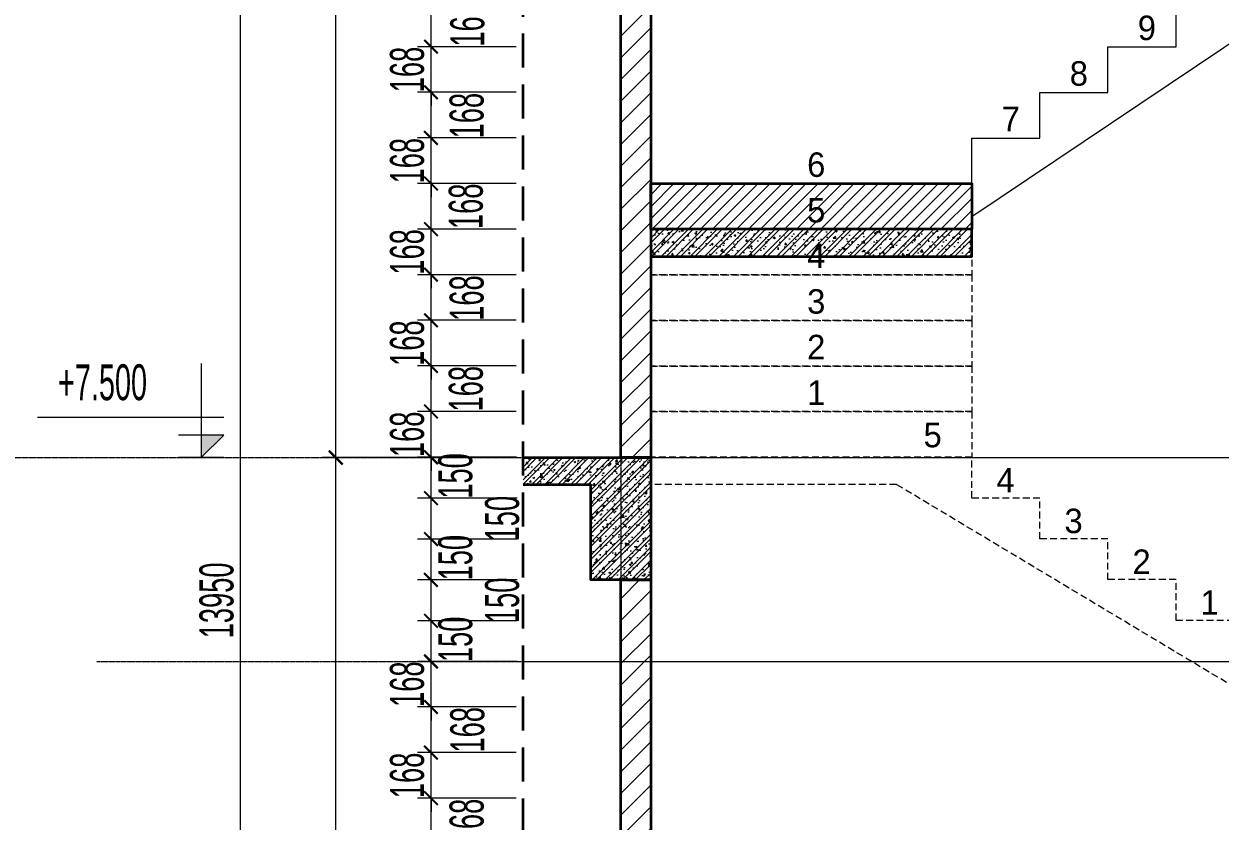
# Model space of a CAD drawing. Header units: millimetres. Extents: x 1336014 to 2939047, y -333549 to -60566.
# Drawn here: x 1439875 to 1444270, y -182140 to -179208 of the extents above; entities that cross this region are included whole.
import ezdxf
from ezdxf.enums import TextEntityAlignment as Align

# ---------------------------------------------------------------- set-up
doc = ezdxf.new("R2010")
doc.units = ezdxf.units.MM
doc.header["$MEASUREMENT"] = 0
for name, pattern in [('$1$HIDDEN', [0.375, 0.25, -0.125]), ('CENTER2', [1.125, 0.75, -0.125, 0.125, -0.125]), ('HIDDEN', [0.375, 0.25, -0.125])]:
    doc.linetypes.add(name, pattern=pattern)
for name, color, linetype, lineweight in [('01.Cut', 255, 'Continuous', 35), ('04.Khuat', 250, 'HIDDEN', 18), ('06.betong', 2, 'Continuous', 35), ('08.Dim', 156, 'Continuous', 15), ('09.Hatch', 250, 'Continuous', 5), ('10.Text', 254, 'Continuous', 18), ('10.truc', 250, 'CENTER2', 20), ('CA.thay 145', 145, 'Continuous', 18), ('DIM', 252, 'Continuous', 20)]:
    doc.layers.add(name, color=color, linetype=linetype, lineweight=lineweight)
doc.layers.add('text', color=7, linetype='Continuous')
doc.styles.add('AVANTH', font='')
doc.styles.add('TT5_Text Dim', font='hoatbif.shx', dxfattribs={"width": 0.6})
doc.styles.get('AVANTH').set_extended_font_data('.VnAvantH')
doc.dimstyles.new('TT5_Dim 1-50', dxfattribs={"dimscale": 50, "dimtxt": 2.5, "dimasz": 1, "dimexe": 1, "dimexo": 0.5, "dimgap": 0.5, "dimtad": 1, "dimdec": 0, "dimzin": 0, "dimdsep": 46, "dimtxsty": 'TT5_Text Dim', "dimblk": 'ARCHTICK', "dimcen": 0, "dimdle": 1, "dimclrd": 256, "dimclre": 256, "dimclrt": 1, "dimadec": 0, "dimazin": 0, "dimtfac": 0.015, "dimtdec": 0, "dimtix": 1, "dimtmove": 2, "dimatfit": 3, "dimldrblk": 'DOT', "dimfxl": 1, "dimtolj": 1, "dimtzin": 0, "dimlwd": -1, "dimlwe": -1, "dimarcsym": 1})
pattern_1 = [(45, (587421.734, -219710.61), (-39.7747564, 39.7747564), [])]
pattern_2 = [(45, (0, 0), (-22.0970869, 22.0970869), [])]
pattern_3 = [(50, (0, 0), (71.7260183, -6.2752135), [7.5, -82.5]), (355, (0, 0), (-13.8751334, 75.2192134), [6, -66]), (100.4514, (5.98, -0.52), (57.8509382, 68.9439542), [6.374019, -70.1142112]), (46.1842, (0, 20), (106.724105, -16.5519014), [11.25, -123.75]), (96.6356, (8.89, 18.62), (93.4662706, 97.411787), [9.561029, -105.1713]), (351.1842, (0, 20), (93.4661945, 97.41186), [9, -99]), (21, (10, 15), (59.6907052, -40.261889), [7.5, -82.5]), (326, (10, 15), (24.3315332, 72.5150045), [6, -66]), (71.4514, (14.974, 11.645), (84.022263, 32.2530497), [6.374019, -70.1142112]), (37.5, (0, 0), (1.21598553, 33.2893854), [0, -65.2, 0, -67, 0, -66.25]), (7.5, (0, 0), (26.30695374, 39.4411712), [0, -38.2, 0, -63.7, 0, -25.25]), (327.5, (-22.3, 0), (53.3822436, -2.25548717), [0, -25, 0, -78, 0, -103.5]), (317.5, (-32.3, 0), (58.318617, 10.0104982), [0, -32.5, 0, -51.8, 0, -73.5]), (45, (0, 0), (-26.5165043, 26.5165043), []), (45, (17.678, 0), (-26.5165043, 26.5165043), [])]

# ---------------------------------------------------------------- blocks, each defined once
blk = doc.blocks.new('2345WEG')
at = {"layer": '09.Hatch', "ltscale": 50}
h = blk.add_hatch(dxfattribs=at)
h.set_pattern_fill('TUONGXAY', color=256, scale=250, style=0)
h.set_pattern_definition(pattern_2)
h.paths.add_polyline_path([(1604186.5, -193734.1), (1605366.5, -193734.1), (1605366.5, -193902), (1604186.5, -193902)])
h = blk.add_hatch(dxfattribs=at)
h.set_pattern_fill('BTCT', color=256, scale=10, style=0)
h.set_pattern_definition(pattern_3)
h.paths.add_polyline_path([(1604186.5, -193902), (1605366.5, -193902), (1605366.5, -194002), (1604186.5, -194002)])
h = blk.add_hatch(dxfattribs=at)
h.set_pattern_fill('TUONGXAY', color=256, scale=250, style=0)
h.set_pattern_definition(pattern_2)
h.paths.add_polyline_path([(1602006.5, -194572.5), (1603186.5, -194572.5), (1603186.5, -194740.1), (1602006.5, -194740.1)])
h = blk.add_hatch(dxfattribs=at)
h.set_pattern_fill('BTCT', color=256, scale=10, style=0)
h.set_pattern_definition(pattern_3)
h.paths.add_polyline_path([(1602006.5, -194740.1), (1602006.5, -194840.1), (1603186.5, -194840.1), (1603186.5, -194740.1)])
at = {"layer": '01.Cut', "ltscale": 100}
blk.add_lwpolyline([(1604186.5, -193734.1), (1605366.5, -193734.1), (1605366.5, -193902), (1604186.5, -193902)], close=True, dxfattribs=at)
at = {"layer": '01.Cut'}
blk.add_lwpolyline([(1602006.5, -194572.5), (1603186.5, -194572.5), (1603186.5, -194740.1), (1602006.5, -194740.1)], close=True, dxfattribs=at)
at = {"layer": '04.Khuat', "ltscale": 100}
blk.add_lwpolyline([(1604186.5, -192727.8), (1604186.5, -192577.7), (1603936.5, -192577.7), (1603936.5, -192427.7), (1603686.5, -192427.7), (1603686.5, -192277.6), (1603436.5, -192277.6), (1603436.5, -192127.6), (1603186.5, -192127.6), (1603186.5, -191977.6), (1602006.5, -191977.6)], dxfattribs=at)
blk.add_lwpolyline([(1604186.5, -192844.4), (1602909, -192077.7, 0.135964), (1602908.5, -192077.6), (1602006.5, -192077.6)], format="xyb", dxfattribs=at)
for points in [[(1604186.5, -192727.8), (1605366.5, -192727.8), (1605366.5, -192895.5), (1604186.5, -192895.5)], [(1604186.5, -192895.5), (1605366.5, -192895.5), (1605366.5, -193063.1), (1604186.5, -193063.1)], [(1604186.5, -193063.1), (1605366.5, -193063.1), (1605366.5, -193230.8), (1604186.5, -193230.8)], [(1604186.5, -193230.8), (1605366.5, -193230.8), (1605366.5, -193398.5), (1604186.5, -193398.5)], [(1604186.5, -193398.5), (1605366.5, -193398.5), (1605366.5, -193566.1), (1604186.5, -193566.1)], [(1604186.5, -193566.1), (1605366.5, -193566.1), (1605366.5, -193733.8), (1604186.5, -193733.8)], [(1602006.5, -194740.1), (1603186.5, -194740.1), (1603186.5, -194907.8), (1602006.5, -194907.8)], [(1602006.5, -194907.8), (1603186.5, -194907.8), (1603186.5, -195075.5), (1602006.5, -195075.5)], [(1602006.5, -195075.5), (1603186.5, -195075.5), (1603186.5, -195243.2), (1602006.5, -195243.2)], [(1602006.5, -195243.2), (1603186.5, -195243.2), (1603186.5, -195410.8), (1602006.5, -195410.8)], [(1602006.5, -195410.8), (1603186.5, -195410.8), (1603186.5, -195578.5), (1602006.5, -195578.5)]]:
    blk.add_lwpolyline(points, close=True, dxfattribs=at)
at = {"layer": '06.betong'}
blk.add_lwpolyline([(1604186.5, -193902), (1605366.5, -193902), (1605366.5, -194002), (1604186.5, -194002)], close=True, dxfattribs=at)
blk.add_lwpolyline([(1602006.5, -194740.1), (1602006.5, -194840.1), (1603186.5, -194840.1), (1603186.5, -194740.1), (1602006.5, -194740.1)], dxfattribs=at)
at = {"layer": 'CA.thay 145'}
blk.add_lwpolyline([(1604186.5, -192729), (1605366.5, -192728.8), (1605366.5, -193733.8), (1604186.5, -193734.1)], close=True, dxfattribs=at)
for points in [[(1603186.5, -194572.5), (1603186.5, -194404.8), (1603436.5, -194404.8), (1603436.5, -194237.1), (1603686.5, -194237.1), (1603686.5, -194069.4), (1603936.5, -194069.4), (1603936.5, -193901.8), (1604186.5, -193901.8), (1604186.5, -193734.1), (1605366.5, -193734.1)], [(1603186.5, -194692.9), (1604216.5, -194002)]]:
    blk.add_lwpolyline(points, dxfattribs=at)
at = {"layer": '10.Text', "style": 'AVANTH'}
for s, p in [('4', (1603276.6, -192106.6)), ('3', (1603526.6, -192256.6)), ('2', (1603776.6, -192406.7)), ('1', (1604026.6, -192556.7)), ('17', (1604699.5, -192704.1)), ('16', (1604699.5, -192870.6)), ('15', (1604699.5, -193038.3)), ('14', (1604699.5, -193205.9)), ('13', (1604699.5, -193373.6)), ('12', (1604699.5, -193541.3)), ('11', (1604710.5, -193709.2)), ('10', (1604046, -193876.9)), ('9', (1603796, -194044.6)), ('8', (1603546, -194212.3)), ('7', (1603296, -194379.9)), ('6', (1602581, -194547.6)), ('5', (1602581, -194715.3)), ('4', (1602581, -194883)), ('3', (1602581, -195050.6)), ('2', (1602581, -195218.3)), ('1', (1602581, -195386))]:
    blk.add_text(s, height=90, dxfattribs=at).set_placement(p)
blk = doc.blocks.new('A$C4E7C6F34')
at = {"layer": 'DIM'}
blk.add_hatch(color=256, dxfattribs=at).paths.add_polyline_path([(-38.5, 0), (-38.5, 137.8), (-177.6, 137.8)])
for p, q in [((-38.5, 576), (-38.5, 0)), ((964.2, 247.8), (-177.6, 247.8)), ((-177.6, 137.8), (100.7, 137.8)), ((-177.6, 137.8), (-38.5, 0)), ((-177.6, 0), (100.6, 0))]:
    blk.add_line(p, q, dxfattribs=at)
at = {"layer": 'text', "style": 'TT5_Text Dim', "flags": 8}
blk.add_attdef('%%P0.000', text='', height=220, dxfattribs=at).set_placement((102.4, 461.3), align=Align.MIDDLE_LEFT)
blk = doc.blocks.new('_ARCHTICK')
at = {"const_width": 0.15}
blk.add_lwpolyline([(-0.5, -0.5), (0.5, 0.5)], dxfattribs=at)
blk = doc.blocks.new('*D1297')
at = {"layer": '08.Dim', "transparency": 16777216}
for p, q in [((1441020.6, -184452.7), (1441020.6, -180752.2)), ((1441684.1, -180802.2), (1440970.6, -180802.2)), ((1441684.1, -184402.7), (1440970.6, -184402.7))]:
    blk.add_line(p, q, dxfattribs=at)
at = {"layer": 'Defpoints', "color": 0, "transparency": 16777216}
for p in [(1441020.6, -180802.2), (1441709.1, -180802.2), (1441709.1, -184402.7)]:
    blk.add_point(p, dxfattribs=at)
at = {"layer": '08.Dim', "transparency": 16777216, "xscale": 50, "yscale": 50, "zscale": 50}
for p, rotation in [((1441020.6, -180802.2), 90), ((1441020.6, -184402.7), 270)]:
    blk.add_blockref('_ARCHTICK', p, dxfattribs=dict(at, rotation=rotation))
at = {"layer": '08.Dim', "color": 1, "transparency": 16777216, "insert": (1440933.1, -182602.4), "char_height": 125, "attachment_point": 5, "rotation": 90, "style": 'TT5_Text Dim'}
blk.add_mtext('\\A1;3600', dxfattribs=at)
blk = doc.blocks.new('_DOT')
blk.add_line((-0.5, 0), (-1, 0))
at = {"const_width": 0.5}
blk.add_lwpolyline([(-0.25, 0, 1), (0.25, 0, 1)], format="xyb", close=True, dxfattribs=at)
blk = doc.blocks.new('*D1298')
at = {"layer": '08.Dim', "transparency": 16777216}
for p, q in [((1441020.6, -180853.2), (1441020.6, -177203.2)), ((1441684.1, -177253.2), (1440970.6, -177253.2)), ((1441684.1, -180803.2), (1440970.6, -180803.2))]:
    blk.add_line(p, q, dxfattribs=at)
at = {"layer": 'Defpoints', "color": 0, "transparency": 16777216}
for p in [(1441020.6, -177253.2), (1441709.1, -177253.2), (1441709.1, -180803.2)]:
    blk.add_point(p, dxfattribs=at)
at = {"layer": '08.Dim', "transparency": 16777216, "xscale": 50, "yscale": 50, "zscale": 50}
for p, rotation in [((1441020.6, -177253.2), 90), ((1441020.6, -180803.2), 270)]:
    blk.add_blockref('_ARCHTICK', p, dxfattribs=dict(at, rotation=rotation))
at = {"layer": '08.Dim', "color": 1, "transparency": 16777216, "insert": (1440933.1, -179028.2), "char_height": 125, "attachment_point": 5, "rotation": 90, "style": 'TT5_Text Dim'}
blk.add_mtext('\\A1;3550', dxfattribs=at)
blk = doc.blocks.new('*D1301')
at = {"layer": '08.Dim', "transparency": 16777216}
for p, q in [((1440670.6, -188353.1), (1440670.6, -174302.9)), ((1441657.2, -174352.9), (1440620.6, -174352.9)), ((1441657.2, -188303.1), (1440620.6, -188303.1))]:
    blk.add_line(p, q, dxfattribs=at)
at = {"layer": 'Defpoints', "color": 0, "transparency": 16777216}
for p in [(1440670.6, -174352.9), (1441682.2, -174352.9), (1441682.2, -188303.1)]:
    blk.add_point(p, dxfattribs=at)
at = {"layer": '08.Dim', "transparency": 16777216, "xscale": 50, "yscale": 50, "zscale": 50}
for p, rotation in [((1440670.6, -174352.9), 90), ((1440670.6, -188303.1), 270)]:
    blk.add_blockref('_ARCHTICK', p, dxfattribs=dict(at, rotation=rotation))
at = {"layer": '08.Dim', "color": 1, "transparency": 16777216, "insert": (1440583.1, -181328), "char_height": 125, "attachment_point": 5, "rotation": 90, "style": 'TT5_Text Dim'}
blk.add_mtext('\\A1;13950', dxfattribs=at)
blk = doc.blocks.new('*D1316')
at = {"layer": '08.Dim', "transparency": 16777216}
for p, q in [((1441370.6, -182272.9), (1441370.6, -182005.2)), ((1441684.1, -182055.2), (1441320.6, -182055.2)), ((1441684.1, -182222.9), (1441320.6, -182222.9))]:
    blk.add_line(p, q, dxfattribs=at)
at = {"layer": 'Defpoints', "color": 0, "transparency": 16777216}
for p in [(1441370.6, -182055.2), (1441709.1, -182055.2), (1441709.1, -182222.9)]:
    blk.add_point(p, dxfattribs=at)
at = {"layer": '08.Dim', "transparency": 16777216, "xscale": 50, "yscale": 50, "zscale": 50}
for p, rotation in [((1441370.6, -182055.2), 90), ((1441370.6, -182222.9), 270)]:
    blk.add_blockref('_ARCHTICK', p, dxfattribs=dict(at, rotation=rotation))
at = {"layer": '08.Dim', "color": 1, "transparency": 16777216, "insert": (1441502.2, -182141), "char_height": 125, "attachment_point": 5, "rotation": 90, "style": 'TT5_Text Dim'}
blk.add_mtext('\\A1;168', dxfattribs=at)
blk = doc.blocks.new('*D1317')
at = {"layer": '08.Dim', "transparency": 16777216}
for p, q in [((1441370.6, -181887.6), (1441370.6, -181837.6)), ((1441684.1, -181887.6), (1441320.6, -181887.6)), ((1441370.6, -182055.2), (1441370.6, -181887.6)), ((1441684.1, -182055.2), (1441320.6, -182055.2)), ((1441370.6, -182055.2), (1441370.6, -182105.2))]:
    blk.add_line(p, q, dxfattribs=at)
at = {"layer": 'Defpoints', "color": 0, "transparency": 16777216}
for p in [(1441370.6, -181887.6), (1441709.1, -181887.6), (1441709.1, -182055.2)]:
    blk.add_point(p, dxfattribs=at)
at = {"layer": '08.Dim', "transparency": 16777216, "xscale": 50, "yscale": 50, "zscale": 50}
for p, rotation in [((1441370.6, -181887.6), 270), ((1441370.6, -182055.2), 90)]:
    blk.add_blockref('_ARCHTICK', p, dxfattribs=dict(at, rotation=rotation))
at = {"layer": '08.Dim', "color": 1, "transparency": 16777216, "insert": (1441283.1, -181971.4), "char_height": 125, "attachment_point": 5, "rotation": 90, "style": 'TT5_Text Dim'}
blk.add_mtext('\\A1;168', dxfattribs=at)
blk = doc.blocks.new('*D1318')
at = {"layer": '08.Dim', "transparency": 16777216}
for p, q in [((1441370.6, -181937.6), (1441370.6, -181669.9)), ((1441684.1, -181719.9), (1441320.6, -181719.9)), ((1441684.1, -181887.6), (1441320.6, -181887.6))]:
    blk.add_line(p, q, dxfattribs=at)
at = {"layer": 'Defpoints', "color": 0, "transparency": 16777216}
for p in [(1441370.6, -181719.9), (1441709.1, -181719.9), (1441709.1, -181887.6)]:
    blk.add_point(p, dxfattribs=at)
at = {"layer": '08.Dim', "transparency": 16777216, "xscale": 50, "yscale": 50, "zscale": 50}
for p, rotation in [((1441370.6, -181719.9), 90), ((1441370.6, -181887.6), 270)]:
    blk.add_blockref('_ARCHTICK', p, dxfattribs=dict(at, rotation=rotation))
at = {"layer": '08.Dim', "color": 1, "transparency": 16777216, "insert": (1441504.7, -181803.7), "char_height": 125, "attachment_point": 5, "rotation": 90, "style": 'TT5_Text Dim'}
blk.add_mtext('\\A1;168', dxfattribs=at)
blk = doc.blocks.new('*D1319')
at = {"layer": '08.Dim', "transparency": 16777216}
for p, q in [((1441370.6, -181552.2), (1441370.6, -181502.2)), ((1441684.1, -181552.2), (1441320.6, -181552.2)), ((1441370.6, -181719.9), (1441370.6, -181552.2)), ((1441684.1, -181719.9), (1441320.6, -181719.9)), ((1441370.6, -181719.9), (1441370.6, -181769.9))]:
    blk.add_line(p, q, dxfattribs=at)
at = {"layer": 'Defpoints', "color": 0, "transparency": 16777216}
for p in [(1441370.6, -181552.2), (1441709.1, -181552.2), (1441709.1, -181719.9)]:
    blk.add_point(p, dxfattribs=at)
at = {"layer": '08.Dim', "transparency": 16777216, "xscale": 50, "yscale": 50, "zscale": 50}
for p, rotation in [((1441370.6, -181552.2), 270), ((1441370.6, -181719.9), 90)]:
    blk.add_blockref('_ARCHTICK', p, dxfattribs=dict(at, rotation=rotation))
at = {"layer": '08.Dim', "color": 1, "transparency": 16777216, "insert": (1441283.1, -181636.1), "char_height": 125, "attachment_point": 5, "rotation": 90, "style": 'TT5_Text Dim'}
blk.add_mtext('\\A1;168', dxfattribs=at)
blk = doc.blocks.new('*D1320')
at = {"layer": '08.Dim', "transparency": 16777216}
for p, q in [((1441370.6, -180012.9), (1441370.6, -179745.2)), ((1441684.1, -179795.2), (1441320.6, -179795.2)), ((1441684.1, -179962.9), (1441320.6, -179962.9))]:
    blk.add_line(p, q, dxfattribs=at)
at = {"layer": 'Defpoints', "color": 0, "transparency": 16777216}
for p in [(1441370.6, -179795.2), (1441709.1, -179795.2), (1441709.1, -179962.9)]:
    blk.add_point(p, dxfattribs=at)
at = {"layer": '08.Dim', "transparency": 16777216, "xscale": 50, "yscale": 50, "zscale": 50}
for p, rotation in [((1441370.6, -179795.2), 90), ((1441370.6, -179962.9), 270)]:
    blk.add_blockref('_ARCHTICK', p, dxfattribs=dict(at, rotation=rotation))
at = {"layer": '08.Dim', "color": 1, "transparency": 16777216, "insert": (1441499.2, -179879), "char_height": 125, "attachment_point": 5, "rotation": 90, "style": 'TT5_Text Dim'}
blk.add_mtext('\\A1;168', dxfattribs=at)
blk = doc.blocks.new('*D1321')
at = {"layer": '08.Dim', "transparency": 16777216}
for p, q in [((1441370.6, -179627.5), (1441370.6, -179577.5)), ((1441684.1, -179627.5), (1441320.6, -179627.5)), ((1441370.6, -179795.2), (1441370.6, -179627.5)), ((1441684.1, -179795.2), (1441320.6, -179795.2)), ((1441370.6, -179795.2), (1441370.6, -179845.2))]:
    blk.add_line(p, q, dxfattribs=at)
at = {"layer": 'Defpoints', "color": 0, "transparency": 16777216}
for p in [(1441370.6, -179627.5), (1441709.1, -179627.5), (1441709.1, -179795.2)]:
    blk.add_point(p, dxfattribs=at)
at = {"layer": '08.Dim', "transparency": 16777216, "xscale": 50, "yscale": 50, "zscale": 50}
for p, rotation in [((1441370.6, -179627.5), 270), ((1441370.6, -179795.2), 90)]:
    blk.add_blockref('_ARCHTICK', p, dxfattribs=dict(at, rotation=rotation))
at = {"layer": '08.Dim', "color": 1, "transparency": 16777216, "insert": (1441283.1, -179711.3), "char_height": 125, "attachment_point": 5, "rotation": 90, "style": 'TT5_Text Dim'}
blk.add_mtext('\\A1;168', dxfattribs=at)
blk = doc.blocks.new('*D1322')
at = {"layer": '08.Dim', "transparency": 16777216}
for p, q in [((1441370.6, -179677.5), (1441370.6, -179409.8)), ((1441684.1, -179459.8), (1441320.6, -179459.8)), ((1441684.1, -179627.5), (1441320.6, -179627.5))]:
    blk.add_line(p, q, dxfattribs=at)
at = {"layer": 'Defpoints', "color": 0, "transparency": 16777216}
for p in [(1441370.6, -179459.8), (1441709.1, -179459.8), (1441709.1, -179627.5)]:
    blk.add_point(p, dxfattribs=at)
at = {"layer": '08.Dim', "transparency": 16777216, "xscale": 50, "yscale": 50, "zscale": 50}
for p, rotation in [((1441370.6, -179459.8), 90), ((1441370.6, -179627.5), 270)]:
    blk.add_blockref('_ARCHTICK', p, dxfattribs=dict(at, rotation=rotation))
at = {"layer": '08.Dim', "color": 1, "transparency": 16777216, "insert": (1441502.2, -179545.6), "char_height": 125, "attachment_point": 5, "rotation": 90, "style": 'TT5_Text Dim'}
blk.add_mtext('\\A1;168', dxfattribs=at)
blk = doc.blocks.new('*D1323')
at = {"layer": '08.Dim', "transparency": 16777216}
for p, q in [((1441370.6, -179292.2), (1441370.6, -179242.2)), ((1441684.1, -179292.2), (1441320.6, -179292.2)), ((1441370.6, -179459.8), (1441370.6, -179292.2)), ((1441684.1, -179459.8), (1441320.6, -179459.8)), ((1441370.6, -179459.8), (1441370.6, -179509.8))]:
    blk.add_line(p, q, dxfattribs=at)
at = {"layer": 'Defpoints', "color": 0, "transparency": 16777216}
for p in [(1441370.6, -179292.2), (1441709.1, -179292.2), (1441709.1, -179459.8)]:
    blk.add_point(p, dxfattribs=at)
at = {"layer": '08.Dim', "transparency": 16777216, "xscale": 50, "yscale": 50, "zscale": 50}
for p, rotation in [((1441370.6, -179292.2), 270), ((1441370.6, -179459.8), 90)]:
    blk.add_blockref('_ARCHTICK', p, dxfattribs=dict(at, rotation=rotation))
at = {"layer": '08.Dim', "color": 1, "transparency": 16777216, "insert": (1441283.1, -179376), "char_height": 125, "attachment_point": 5, "rotation": 90, "style": 'TT5_Text Dim'}
blk.add_mtext('\\A1;168', dxfattribs=at)
blk = doc.blocks.new('*D1324')
at = {"layer": '08.Dim', "transparency": 16777216}
for p, q in [((1441370.6, -179342.2), (1441370.6, -179074.5)), ((1441684.1, -179124.5), (1441320.6, -179124.5)), ((1441684.1, -179292.2), (1441320.6, -179292.2))]:
    blk.add_line(p, q, dxfattribs=at)
at = {"layer": 'Defpoints', "color": 0, "transparency": 16777216}
for p in [(1441370.6, -179124.5), (1441709.1, -179124.5), (1441709.1, -179292.2)]:
    blk.add_point(p, dxfattribs=at)
at = {"layer": '08.Dim', "transparency": 16777216, "xscale": 50, "yscale": 50, "zscale": 50}
for p, rotation in [((1441370.6, -179124.5), 90), ((1441370.6, -179292.2), 270)]:
    blk.add_blockref('_ARCHTICK', p, dxfattribs=dict(at, rotation=rotation))
at = {"layer": '08.Dim', "color": 1, "transparency": 16777216, "insert": (1441504.7, -179208.3), "char_height": 125, "attachment_point": 5, "rotation": 90, "style": 'TT5_Text Dim'}
blk.add_mtext('\\A1;168', dxfattribs=at)
blk = doc.blocks.new('*D1344')
at = {"layer": '08.Dim', "transparency": 16777216}
for p, q in [((1441370.6, -181603.2), (1441370.6, -181353.2)), ((1441687.3, -181403.2), (1441320.6, -181403.2)), ((1441687.3, -181553.2), (1441320.6, -181553.2))]:
    blk.add_line(p, q, dxfattribs=at)
at = {"layer": 'Defpoints', "color": 0, "transparency": 16777216}
for p in [(1441370.6, -181403.2), (1441712.3, -181403.2), (1441712.3, -181553.2)]:
    blk.add_point(p, dxfattribs=at)
at = {"layer": '08.Dim', "transparency": 16777216, "xscale": 50, "yscale": 50, "zscale": 50}
for p, rotation in [((1441370.6, -181403.2), 90), ((1441370.6, -181553.2), 270)]:
    blk.add_blockref('_ARCHTICK', p, dxfattribs=dict(at, rotation=rotation))
at = {"layer": '08.Dim', "color": 1, "transparency": 16777216, "insert": (1441460.5, -181471.3), "char_height": 125, "attachment_point": 5, "rotation": 90, "style": 'TT5_Text Dim'}
blk.add_mtext('\\A1;150', dxfattribs=at)
blk = doc.blocks.new('*D1345')
at = {"layer": '08.Dim', "transparency": 16777216}
for p, q in [((1441370.6, -181453.2), (1441370.6, -181202.7)), ((1441687.3, -181252.7), (1441320.6, -181252.7)), ((1441687.3, -181403.2), (1441320.6, -181403.2))]:
    blk.add_line(p, q, dxfattribs=at)
at = {"layer": 'Defpoints', "color": 0, "transparency": 16777216}
for p in [(1441370.6, -181252.7), (1441712.3, -181252.7), (1441712.3, -181403.2)]:
    blk.add_point(p, dxfattribs=at)
at = {"layer": '08.Dim', "transparency": 16777216, "xscale": 50, "yscale": 50, "zscale": 50}
for p, rotation in [((1441370.6, -181252.7), 90), ((1441370.6, -181403.2), 270)]:
    blk.add_blockref('_ARCHTICK', p, dxfattribs=dict(at, rotation=rotation))
at = {"layer": '08.Dim', "color": 1, "transparency": 16777216, "insert": (1441632.5, -181327.9), "char_height": 125, "attachment_point": 5, "rotation": 90, "style": 'TT5_Text Dim'}
blk.add_mtext('\\A1;150', dxfattribs=at)
blk = doc.blocks.new('*D1346')
at = {"layer": '08.Dim', "transparency": 16777216}
for p, q in [((1441370.6, -181302.7), (1441370.6, -181052.7)), ((1441687.3, -181102.7), (1441320.6, -181102.7)), ((1441687.3, -181252.7), (1441320.6, -181252.7))]:
    blk.add_line(p, q, dxfattribs=at)
at = {"layer": 'Defpoints', "color": 0, "transparency": 16777216}
for p in [(1441370.6, -181102.7), (1441712.3, -181102.7), (1441712.3, -181252.7)]:
    blk.add_point(p, dxfattribs=at)
at = {"layer": '08.Dim', "transparency": 16777216, "xscale": 50, "yscale": 50, "zscale": 50}
for p, rotation in [((1441370.6, -181102.7), 90), ((1441370.6, -181252.7), 270)]:
    blk.add_blockref('_ARCHTICK', p, dxfattribs=dict(at, rotation=rotation))
at = {"layer": '08.Dim', "color": 1, "transparency": 16777216, "insert": (1441460.5, -181170.8), "char_height": 125, "attachment_point": 5, "rotation": 90, "style": 'TT5_Text Dim'}
blk.add_mtext('\\A1;150', dxfattribs=at)
blk = doc.blocks.new('*D1347')
at = {"layer": '08.Dim', "transparency": 16777216}
for p, q in [((1441370.6, -181152.7), (1441370.6, -180902.2)), ((1441687.3, -180952.2), (1441320.6, -180952.2)), ((1441687.3, -181102.7), (1441320.6, -181102.7))]:
    blk.add_line(p, q, dxfattribs=at)
at = {"layer": 'Defpoints', "color": 0, "transparency": 16777216}
for p in [(1441370.6, -180952.2), (1441712.3, -180952.2), (1441712.3, -181102.7)]:
    blk.add_point(p, dxfattribs=at)
at = {"layer": '08.Dim', "transparency": 16777216, "xscale": 50, "yscale": 50, "zscale": 50}
for p, rotation in [((1441370.6, -180952.2), 90), ((1441370.6, -181102.7), 270)]:
    blk.add_blockref('_ARCHTICK', p, dxfattribs=dict(at, rotation=rotation))
at = {"layer": '08.Dim', "color": 1, "transparency": 16777216, "insert": (1441632.5, -181027.4), "char_height": 125, "attachment_point": 5, "rotation": 90, "style": 'TT5_Text Dim'}
blk.add_mtext('\\A1;150', dxfattribs=at)
blk = doc.blocks.new('*D1348')
at = {"layer": '08.Dim', "transparency": 16777216}
for p, q in [((1441370.6, -181002.2), (1441370.6, -180752.2)), ((1441687.3, -180802.2), (1441320.6, -180802.2)), ((1441687.3, -180952.2), (1441320.6, -180952.2))]:
    blk.add_line(p, q, dxfattribs=at)
at = {"layer": 'Defpoints', "color": 0, "transparency": 16777216}
for p in [(1441370.6, -180802.2), (1441712.3, -180802.2), (1441712.3, -180952.2)]:
    blk.add_point(p, dxfattribs=at)
at = {"layer": '08.Dim', "transparency": 16777216, "xscale": 50, "yscale": 50, "zscale": 50}
for p, rotation in [((1441370.6, -180802.2), 90), ((1441370.6, -180952.2), 270)]:
    blk.add_blockref('_ARCHTICK', p, dxfattribs=dict(at, rotation=rotation))
at = {"layer": '08.Dim', "color": 1, "transparency": 16777216, "insert": (1441460.5, -180870.3), "char_height": 125, "attachment_point": 5, "rotation": 90, "style": 'TT5_Text Dim'}
blk.add_mtext('\\A1;150', dxfattribs=at)
blk = doc.blocks.new('*D1349')
at = {"layer": '08.Dim', "transparency": 16777216}
for p, q in [((1441370.6, -180683.5), (1441370.6, -180415.9)), ((1441684.1, -180465.9), (1441320.6, -180465.9)), ((1441684.1, -180633.5), (1441320.6, -180633.5))]:
    blk.add_line(p, q, dxfattribs=at)
at = {"layer": 'Defpoints', "color": 0, "transparency": 16777216}
for p in [(1441370.6, -180465.9), (1441709.1, -180465.9), (1441709.1, -180633.5)]:
    blk.add_point(p, dxfattribs=at)
at = {"layer": '08.Dim', "transparency": 16777216, "xscale": 50, "yscale": 50, "zscale": 50}
for p, rotation in [((1441370.6, -180465.9), 90), ((1441370.6, -180633.5), 270)]:
    blk.add_blockref('_ARCHTICK', p, dxfattribs=dict(at, rotation=rotation))
at = {"layer": '08.Dim', "color": 1, "transparency": 16777216, "insert": (1441499.2, -180549.7), "char_height": 125, "attachment_point": 5, "rotation": 90, "style": 'TT5_Text Dim'}
blk.add_mtext('\\A1;168', dxfattribs=at)
blk = doc.blocks.new('*D1350')
at = {"layer": '08.Dim', "transparency": 16777216}
for p, q in [((1441370.6, -180298.2), (1441370.6, -180248.2)), ((1441684.1, -180298.2), (1441320.6, -180298.2)), ((1441370.6, -180465.9), (1441370.6, -180298.2)), ((1441684.1, -180465.9), (1441320.6, -180465.9)), ((1441370.6, -180465.9), (1441370.6, -180515.9))]:
    blk.add_line(p, q, dxfattribs=at)
at = {"layer": 'Defpoints', "color": 0, "transparency": 16777216}
for p in [(1441370.6, -180298.2), (1441709.1, -180298.2), (1441709.1, -180465.9)]:
    blk.add_point(p, dxfattribs=at)
at = {"layer": '08.Dim', "transparency": 16777216, "xscale": 50, "yscale": 50, "zscale": 50}
for p, rotation in [((1441370.6, -180298.2), 270), ((1441370.6, -180465.9), 90)]:
    blk.add_blockref('_ARCHTICK', p, dxfattribs=dict(at, rotation=rotation))
at = {"layer": '08.Dim', "color": 1, "transparency": 16777216, "insert": (1441283.1, -180382), "char_height": 125, "attachment_point": 5, "rotation": 90, "style": 'TT5_Text Dim'}
blk.add_mtext('\\A1;168', dxfattribs=at)
blk = doc.blocks.new('*D1351')
at = {"layer": '08.Dim', "transparency": 16777216}
for p, q in [((1441370.6, -180348.2), (1441370.6, -180080.5)), ((1441684.1, -180130.5), (1441320.6, -180130.5)), ((1441684.1, -180298.2), (1441320.6, -180298.2))]:
    blk.add_line(p, q, dxfattribs=at)
at = {"layer": 'Defpoints', "color": 0, "transparency": 16777216}
for p in [(1441370.6, -180130.5), (1441709.1, -180130.5), (1441709.1, -180298.2)]:
    blk.add_point(p, dxfattribs=at)
at = {"layer": '08.Dim', "transparency": 16777216, "xscale": 50, "yscale": 50, "zscale": 50}
for p, rotation in [((1441370.6, -180130.5), 90), ((1441370.6, -180298.2), 270)]:
    blk.add_blockref('_ARCHTICK', p, dxfattribs=dict(at, rotation=rotation))
at = {"layer": '08.Dim', "color": 1, "transparency": 16777216, "insert": (1441502.2, -180216.3), "char_height": 125, "attachment_point": 5, "rotation": 90, "style": 'TT5_Text Dim'}
blk.add_mtext('\\A1;168', dxfattribs=at)
blk = doc.blocks.new('*D1352')
at = {"layer": '08.Dim', "transparency": 16777216}
for p, q in [((1441370.6, -179962.9), (1441370.6, -179912.9)), ((1441684.1, -179962.9), (1441320.6, -179962.9)), ((1441370.6, -180130.5), (1441370.6, -179962.9)), ((1441684.1, -180130.5), (1441320.6, -180130.5)), ((1441370.6, -180130.5), (1441370.6, -180180.5))]:
    blk.add_line(p, q, dxfattribs=at)
at = {"layer": 'Defpoints', "color": 0, "transparency": 16777216}
for p in [(1441370.6, -179962.9), (1441709.1, -179962.9), (1441709.1, -180130.5)]:
    blk.add_point(p, dxfattribs=at)
at = {"layer": '08.Dim', "transparency": 16777216, "xscale": 50, "yscale": 50, "zscale": 50}
for p, rotation in [((1441370.6, -179962.9), 270), ((1441370.6, -180130.5), 90)]:
    blk.add_blockref('_ARCHTICK', p, dxfattribs=dict(at, rotation=rotation))
at = {"layer": '08.Dim', "color": 1, "transparency": 16777216, "insert": (1441283.1, -180046.7), "char_height": 125, "attachment_point": 5, "rotation": 90, "style": 'TT5_Text Dim'}
blk.add_mtext('\\A1;168', dxfattribs=at)
blk = doc.blocks.new('*D1353')
at = {"layer": '08.Dim', "transparency": 16777216}
for p, q in [((1441370.6, -180633.5), (1441370.6, -180583.5)), ((1441684.1, -180633.5), (1441320.6, -180633.5)), ((1441370.6, -180801.2), (1441370.6, -180633.5)), ((1441684.1, -180801.2), (1441320.6, -180801.2)), ((1441370.6, -180801.2), (1441370.6, -180851.2))]:
    blk.add_line(p, q, dxfattribs=at)
at = {"layer": 'Defpoints', "color": 0, "transparency": 16777216}
for p in [(1441370.6, -180633.5), (1441709.1, -180633.5), (1441709.1, -180801.2)]:
    blk.add_point(p, dxfattribs=at)
at = {"layer": '08.Dim', "transparency": 16777216, "xscale": 50, "yscale": 50, "zscale": 50}
for p, rotation in [((1441370.6, -180633.5), 270), ((1441370.6, -180801.2), 90)]:
    blk.add_blockref('_ARCHTICK', p, dxfattribs=dict(at, rotation=rotation))
at = {"layer": '08.Dim', "color": 1, "transparency": 16777216, "insert": (1441283.1, -180717.4), "char_height": 125, "attachment_point": 5, "rotation": 90, "style": 'TT5_Text Dim'}
blk.add_mtext('\\A1;168', dxfattribs=at)

msp = doc.modelspace()

# ---------------------------------------------------------------- hatches: boundary and pattern name
at = {"layer": '09.Hatch', "ltscale": 50}
h = msp.add_hatch(dxfattribs=at)
h.set_pattern_fill('TUONGXAY', color=256, scale=450, style=0)
h.set_pattern_definition(pattern_1)
h.paths.add_polyline_path([(1442068.1, -177652.6), (1442178.1, -177652.6), (1442178.1, -180802.6), (1442068.1, -180802.6)])
h = msp.add_hatch(dxfattribs=at)
h.set_pattern_fill('BTCT', color=256, scale=9, style=0)
h.set_pattern_definition([(50, (587421.734, -219710.61), (64.5534164, -5.647692), [6.75, -74.25]), (355, (587421.734, -219710.61), (-12.48762, 67.697292), [5.4, -59.4]), (100.4514, (587427.11, -219711.08), (52.0658444, 62.049559), [5.736617, -63.10279]), (46.1842, (587421.73, -219692.61), (96.0516944, -14.896711), [10.125, -111.375]), (96.6356, (587429.74, -219693.85), (84.119643, 87.670608), [8.604926, -94.65417]), (351.1842, (587421.73, -219692.61), (84.119575, 87.670674), [8.1, -89.1]), (21, (587430.734, -219697.11), (53.7216347, -36.2357), [6.75, -74.25]), (326, (587430.734, -219697.11), (21.89838, 65.263504), [5.4, -59.4]), (71.4514, (587435.21, -219700.13), (75.6200366, 29.0277447), [5.736617, -63.10279]), (37.5, (587421.734, -219710.61), (1.094387, 29.96044684), [0, -58.68, 0, -60.3, 0, -59.625]), (7.5, (587421.734, -219710.61), (23.6762584, 35.4970541), [0, -34.38, 0, -57.33, 0, -22.725]), (327.5, (587401.664, -219710.61), (48.04401926, -2.02993846), [0, -22.5, 0, -70.2, 0, -93.15]), (317.5, (587392.664, -219710.61), (52.4867552, 9.0094484), [0, -29.25, 0, -46.62, 0, -66.15]), (45, (587421.734, -219710.61), (-23.8648539, 23.8648539), []), (45, (587437.644, -219710.61), (-23.8648539, 23.8648539), [])])
h.paths.add_polyline_path([(1441709.1, -180802.6), (1441709.1, -180902.6), (1441958.1, -180902.6), (1441958.1, -181252.6), (1442178.1, -181252.6), (1442178.1, -180802.6)])
h = msp.add_hatch(dxfattribs=at)
h.set_pattern_fill('TUONGXAY', color=256, scale=450, style=0)
h.set_pattern_definition(pattern_1)
h.paths.add_polyline_path([(1442068.1, -181252.6), (1442178.1, -181252.6), (1442178.1, -184402.6), (1442068.1, -184402.6)])

# ---------------------------------------------------------------- linework, layer by layer
at = {"layer": '01.Cut', "color": 6, "linetype": '$1$HIDDEN', "ltscale": 500}
msp.add_lwpolyline([(1441909.1, -173710.1), (1445823.1, -173710.1, -0.414214), (1446023.1, -173910.1), (1446023.1, -189119.2, -0.414214), (1445823.1, -189319.2), (1441909.1, -189319.2, -0.414214), (1441709.1, -189119.2), (1441709.1, -173910.1, -0.414214)], format="xyb", close=True, dxfattribs=at)
at = {"layer": '01.Cut'}
for points in [[(1442068.1, -177652.6), (1442178.1, -177652.6), (1442178.1, -180802.6), (1442068.1, -180802.6)], [(1442068.1, -181252.6), (1442178.1, -181252.6), (1442178.1, -184402.6), (1442068.1, -184402.6)]]:
    msp.add_lwpolyline(points, close=True, dxfattribs=at)
at = {"layer": '06.betong'}
msp.add_lwpolyline([(1441709.1, -180802.6), (1442178.1, -180802.6), (1442178.1, -181252.6), (1441958.1, -181252.6), (1441958.1, -180902.6), (1441709.1, -180902.6)], dxfattribs=at)
at = {"layer": '10.truc'}
for p, q in [((1442068.1, -173718.6), (1442069.1, -192476.5)), ((1440142.4, -180802.7), (1448245.3, -180802.6)), ((1441709.1, -180802.6), (1446023.1, -180802.6)), ((1440142.4, -181553.2), (1448245.3, -181553.2)), ((1441709.1, -181553.2), (1446023.1, -181553.2))]:
    msp.add_line(p, q, dxfattribs=at)
msp.add_lwpolyline([(1431677.7, -180802.7), (1440165.5, -180802.7)], dxfattribs=at)

# ---------------------------------------------------------------- block references
at = {"layer": '08.Dim'}
ref = msp.add_blockref('A$C4E7C6F34', (1440503, -180802.7), dxfattribs=dict(at, xscale=-0.6, yscale=0.6, zscale=0.6))
ref.add_attrib('%%P0.000', '+7.500', dxfattribs={"layer": 'text', "height": 132, "style": 'TT5_Text Dim', "width": 0.6, "flags": 8}).set_placement((1440000.3, -180525.9), align=Align.MIDDLE_LEFT)
at = {"layer": 'CA.thay 145'}
for p in [(-159828.4, 14776.8), (-159828.4, 11175.9)]:
    msp.add_blockref('2345WEG', p, dxfattribs=at)

# ---------------------------------------------------------------- texts
at = {"layer": '10.Text', "style": 'AVANTH'}
msp.add_text('5', height=90, dxfattribs=at).set_placement((1443180.4, -180765))

# ---------------------------------------------------------------- dimensions: what is measured, and where the dimension line sits
at = {"layer": '08.Dim'}
for base, p1, p2, picture, middle in [((1440670.6, -174352.9), (1441682.2, -188303.1), (1441682.2, -174352.9), '*D1301', (1440583.1, -181328)), ((1441020.6, -177253.2), (1441709.1, -180803.2), (1441709.1, -177253.2), '*D1298', (1440933.1, -179028.2)), ((1441370.6, -179292.2), (1441709.1, -179459.8), (1441709.1, -179292.2), '*D1323', (1441283.1, -179376)), ((1441370.6, -179627.5), (1441709.1, -179795.2), (1441709.1, -179627.5), '*D1321', (1441283.1, -179711.3)), ((1441370.6, -179962.9), (1441709.1, -180130.5), (1441709.1, -179962.9), '*D1352', (1441283.1, -180046.7)), ((1441370.6, -180298.2), (1441709.1, -180465.9), (1441709.1, -180298.2), '*D1350', (1441283.1, -180382)), ((1441370.6, -180633.5), (1441709.1, -180801.2), (1441709.1, -180633.5), '*D1353', (1441283.1, -180717.4)), ((1441020.5923, -180802.2157), (1441709.0923, -184402.6746), (1441709.0923, -180802.2157), '*D1297', (1440933.0923, -182602.4452)), ((1441370.6, -181552.2), (1441709.1, -181719.9), (1441709.1, -181552.2), '*D1319', (1441283.1, -181636.1)), ((1441370.6, -181887.6), (1441709.1, -182055.2), (1441709.1, -181887.6), '*D1317', (1441283.1, -181971.4))]:
    dim = msp.add_linear_dim(base=base, p1=p1, p2=p2, angle=90, dimstyle='TT5_Dim 1-50', dxfattribs=at)
    dim.commit()
    dim.dimension.update_dxf_attribs({"geometry": picture, "text_midpoint": middle})
for base, p1, p2, picture, middle in [((1441370.6, -179124.5), (1441709.1, -179292.2), (1441709.1, -179124.5), '*D1324', (1441504.7, -179208.3)), ((1441370.6, -179459.8), (1441709.1, -179627.5), (1441709.1, -179459.8), '*D1322', (1441502.2, -179545.6)), ((1441370.6, -179795.2), (1441709.1, -179962.9), (1441709.1, -179795.2), '*D1320', (1441499.2, -179879)), ((1441370.6, -180130.5), (1441709.1, -180298.2), (1441709.1, -180130.5), '*D1351', (1441502.2, -180216.3)), ((1441370.6, -180465.9), (1441709.1, -180633.5), (1441709.1, -180465.9), '*D1349', (1441499.2, -180549.7)), ((1441370.6, -180802.2), (1441712.3, -180952.2), (1441712.3, -180802.2), '*D1348', (1441460.5, -180870.3)), ((1441370.5923, -180952.185), (1441712.3423, -181102.6756), (1441712.3423, -180952.185), '*D1347', (1441632.4984, -181027.4303)), ((1441370.6, -181102.7), (1441712.3, -181252.7), (1441712.3, -181102.7), '*D1346', (1441460.5, -181170.8)), ((1441370.5923, -181252.702), (1441712.3423, -181403.1926), (1441712.3423, -181252.702), '*D1345', (1441632.4984, -181327.9473)), ((1441370.6, -181403.2), (1441712.3, -181553.2), (1441712.3, -181403.2), '*D1344', (1441460.5, -181471.3)), ((1441370.6, -181719.9), (1441709.1, -181887.6), (1441709.1, -181719.9), '*D1318', (1441504.7, -181803.7)), ((1441370.6, -182055.2), (1441709.1, -182222.9), (1441709.1, -182055.2), '*D1316', (1441502.2, -182141))]:
    dim = msp.add_linear_dim(base=base, p1=p1, p2=p2, angle=90, dimstyle='TT5_Dim 1-50', dxfattribs=at)
    dim.commit()
    dim.dimension.update_dxf_attribs({"geometry": picture, "text_midpoint": middle, "dimtype": 160})

doc.saveas('drawing.dxf')
